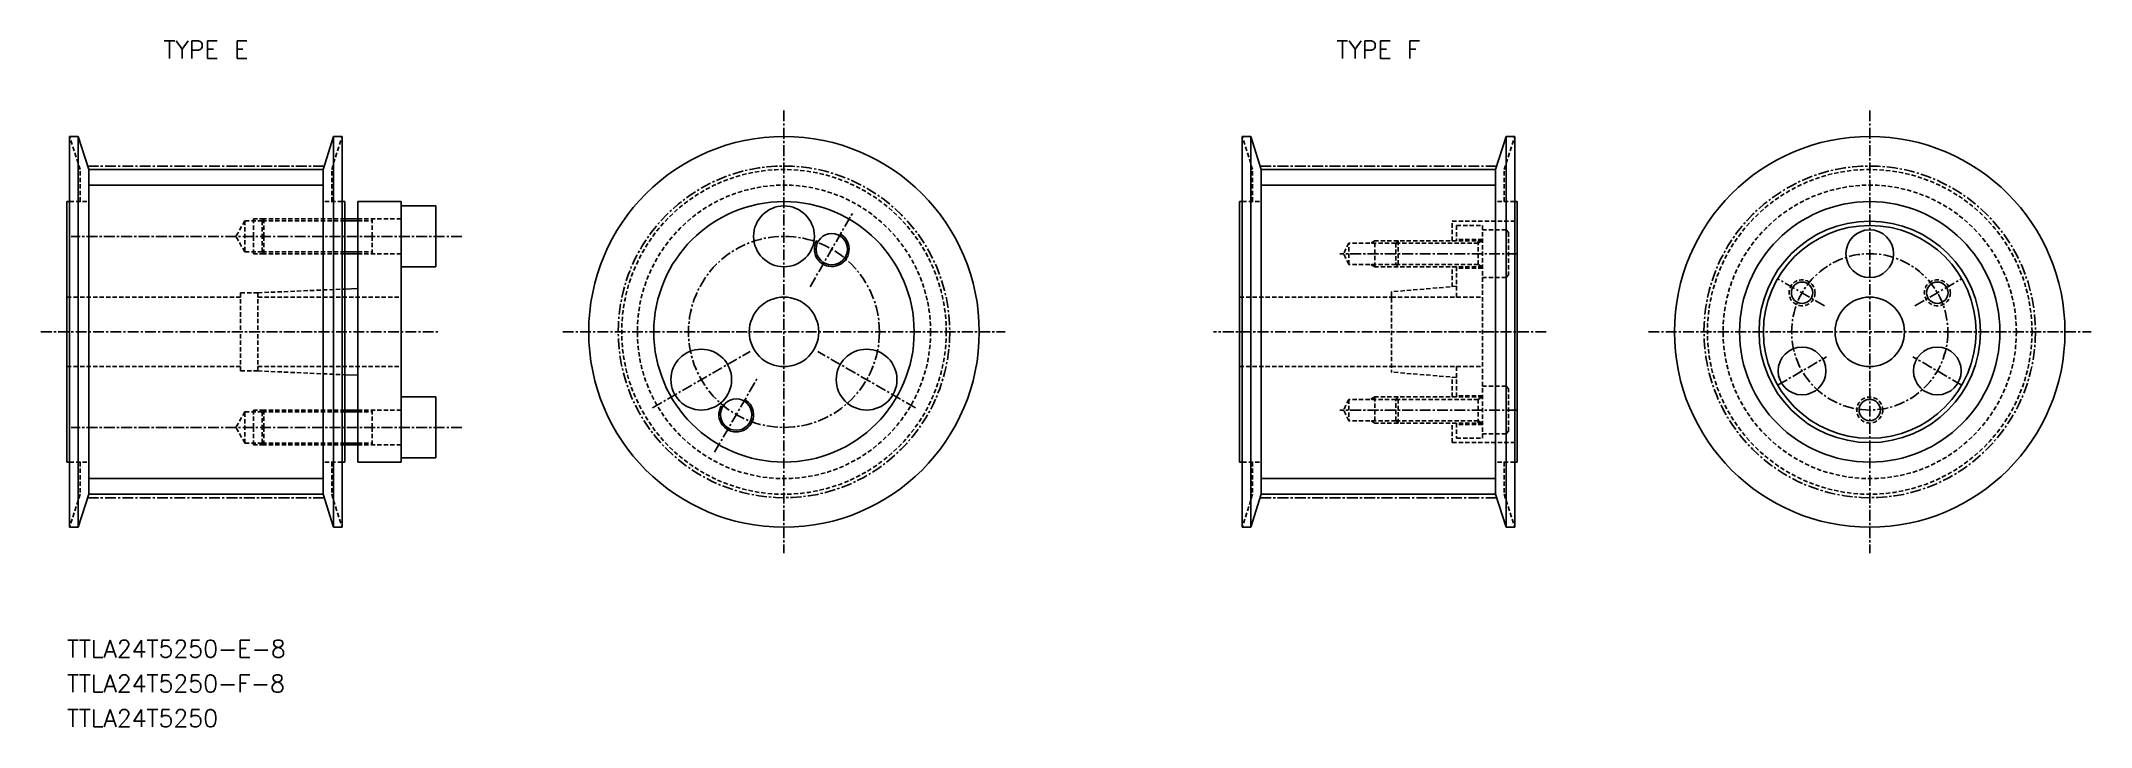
# Model space of a CAD drawing. Extents: x 3421 to 3658, y 24421 to 24500.
import ezdxf
from ezdxf.enums import TextEntityAlignment as Align

# ---------------------------------------------------------------- set-up
doc = ezdxf.new("R2010")
doc.units = 0
doc.linetypes.add('CENTER', pattern=[2, 1.25, -0.25, 0.25, -0.25])
doc.linetypes.add('DASHED', pattern=[0.75, 0.5, -0.25])
doc.layers.get('0').update_dxf_attribs({"linetype": 'CONTINUOUS'})
doc.layers.add('CENTER', color=1, linetype='CENTER')
doc.styles.add('MISUMI', font='txt.shx')

msp = doc.modelspace()

# ---------------------------------------------------------------- linework, layer by layer
at = {"color": 1, "linetype": 'CENTER'}
for p, q in [((3506.94, 24492.49), (3506.94, 24441.49)), ((3632.05, 24492.49), (3632.05, 24441.49)), ((3426.7, 24486.09), (3453.95, 24486.09)), ((3561.81, 24486.09), (3589.06, 24486.09)), ((3421.32, 24466.99), (3467.31, 24466.99)), ((3481.44, 24466.99), (3532.44, 24466.99)), ((3606.55, 24466.99), (3657.55, 24466.99)), ((3426.7, 24447.89), (3453.95, 24447.89)), ((3561.81, 24447.89), (3589.06, 24447.89))]:
    msp.add_line(p, q, dxfattribs=at)
at = {"color": 7, "linetype": 'CONTINUOUS'}
for p, q in [((3424.62, 24489.49), (3424.62, 24466.99)), ((3425.62, 24489.49), (3424.62, 24489.49)), ((3425.62, 24489.49), (3425.62, 24466.99)), ((3426.82, 24485.69), (3425.62, 24489.49)), ((3453.82, 24485.69), (3455.02, 24489.49)), ((3455.02, 24489.49), (3455.02, 24466.99)), ((3455.02, 24489.49), (3456.02, 24489.49)), ((3456.02, 24489.49), (3456.02, 24466.99)), ((3559.74, 24489.49), (3559.74, 24466.99)), ((3560.74, 24489.49), (3559.74, 24489.49)), ((3560.74, 24489.49), (3560.74, 24466.99)), ((3561.94, 24485.69), (3560.74, 24489.49)), ((3588.94, 24485.69), (3590.14, 24489.49)), ((3590.14, 24489.49), (3590.14, 24466.99)), ((3590.14, 24489.49), (3591.14, 24489.49)), ((3591.14, 24489.49), (3591.14, 24466.99)), ((3426.82, 24485.69), (3453.82, 24485.69)), ((3426.82, 24481.99), (3426.82, 24485.69)), ((3453.82, 24481.99), (3453.82, 24485.69)), ((3561.94, 24485.69), (3588.94, 24485.69)), ((3561.94, 24481.99), (3561.94, 24485.69)), ((3588.94, 24481.99), (3588.94, 24485.69)), ((3424.32, 24466.99), (3424.32, 24481.99)), ((3424.32, 24481.99), (3424.62, 24481.99)), ((3426.82, 24481.99), (3426.82, 24466.99)), ((3453.82, 24481.99), (3453.82, 24466.99)), ((3456.32, 24481.99), (3456.02, 24481.99)), ((3456.32, 24466.99), (3456.32, 24481.99)), ((3457.82, 24479.99), (3456.32, 24479.99)), ((3457.82, 24481.99), (3462.82, 24481.99)), ((3457.82, 24481.99), (3457.82, 24479.99)), ((3457.82, 24479.99), (3457.82, 24475.99)), ((3462.82, 24481.99), (3462.82, 24481.49)), ((3462.82, 24481.49), (3466.82, 24481.49)), ((3462.82, 24481.49), (3462.82, 24474.49)), ((3466.82, 24481.49), (3466.82, 24477.99)), ((3559.44, 24466.99), (3559.44, 24481.99)), ((3559.44, 24481.99), (3559.74, 24481.99)), ((3561.94, 24481.99), (3561.94, 24466.99)), ((3588.94, 24481.99), (3588.94, 24466.99)), ((3591.44, 24481.99), (3591.14, 24481.99)), ((3591.44, 24466.99), (3591.44, 24481.99)), ((3466.82, 24474.49), (3466.82, 24477.99)), ((3457.82, 24475.99), (3456.32, 24475.99)), ((3457.82, 24475.99), (3457.82, 24471.99)), ((3462.82, 24474.49), (3466.82, 24474.49)), ((3462.82, 24474.49), (3462.82, 24466.99)), ((3457.82, 24471.99), (3456.32, 24471.92)), ((3457.82, 24471.99), (3457.82, 24466.99)), ((3424.32, 24466.99), (3424.32, 24451.99)), ((3424.62, 24444.49), (3424.62, 24466.99)), ((3425.62, 24444.49), (3425.62, 24466.99)), ((3426.82, 24451.99), (3426.82, 24466.99)), ((3453.82, 24451.99), (3453.82, 24466.99)), ((3455.02, 24444.49), (3455.02, 24466.99)), ((3456.02, 24444.49), (3456.02, 24466.99)), ((3456.32, 24466.99), (3456.32, 24451.99)), ((3457.82, 24461.99), (3457.82, 24466.99)), ((3462.82, 24459.49), (3462.82, 24466.99)), ((3559.44, 24466.99), (3559.44, 24451.99)), ((3559.74, 24444.49), (3559.74, 24466.99)), ((3560.74, 24444.49), (3560.74, 24466.99)), ((3561.94, 24451.99), (3561.94, 24466.99)), ((3588.94, 24451.99), (3588.94, 24466.99)), ((3590.14, 24444.49), (3590.14, 24466.99)), ((3591.14, 24444.49), (3591.14, 24466.99)), ((3591.44, 24466.99), (3591.44, 24451.99)), ((3457.82, 24461.99), (3456.32, 24462.05)), ((3457.82, 24457.99), (3457.82, 24461.99)), ((3462.82, 24459.49), (3466.82, 24459.49)), ((3462.82, 24452.49), (3462.82, 24459.49)), ((3466.82, 24459.49), (3466.82, 24455.99)), ((3457.82, 24457.99), (3456.32, 24457.99)), ((3457.82, 24453.99), (3457.82, 24457.99)), ((3457.82, 24453.99), (3456.32, 24453.99)), ((3457.82, 24451.99), (3457.82, 24453.99)), ((3466.82, 24452.49), (3466.82, 24455.99)), ((3424.32, 24451.99), (3424.62, 24451.99)), ((3426.82, 24451.99), (3426.82, 24448.29)), ((3453.82, 24451.99), (3453.82, 24448.29)), ((3456.32, 24451.99), (3456.02, 24451.99)), ((3457.82, 24451.99), (3462.82, 24451.99)), ((3462.82, 24452.49), (3466.82, 24452.49)), ((3462.82, 24451.99), (3462.82, 24452.49)), ((3559.44, 24451.99), (3559.74, 24451.99)), ((3561.94, 24451.99), (3561.94, 24448.29)), ((3588.94, 24451.99), (3588.94, 24448.29)), ((3591.44, 24451.99), (3591.14, 24451.99)), ((3426.82, 24448.29), (3425.62, 24444.49)), ((3426.82, 24448.29), (3453.82, 24448.29)), ((3453.82, 24448.29), (3455.02, 24444.49)), ((3561.94, 24448.29), (3560.74, 24444.49)), ((3561.94, 24448.29), (3588.94, 24448.29)), ((3588.94, 24448.29), (3590.14, 24444.49)), ((3425.62, 24444.49), (3424.62, 24444.49)), ((3455.02, 24444.49), (3456.02, 24444.49)), ((3560.74, 24444.49), (3559.74, 24444.49)), ((3590.14, 24444.49), (3591.14, 24444.49))]:
    msp.add_line(p, q, dxfattribs=at)
at = {"color": 3, "linetype": 'DASHED'}
for p, q in [((3425.82, 24485.69), (3424.62, 24489.49)), ((3454.82, 24485.69), (3456.02, 24489.49)), ((3560.94, 24485.69), (3559.74, 24489.49)), ((3589.94, 24485.69), (3591.14, 24489.49)), ((3425.82, 24481.99), (3425.82, 24485.69)), ((3454.82, 24481.99), (3454.82, 24485.69)), ((3560.94, 24481.99), (3560.94, 24485.69)), ((3589.94, 24481.99), (3589.94, 24485.69)), ((3424.62, 24481.99), (3426.82, 24481.99)), ((3444.82, 24479.79), (3443.79, 24477.99)), ((3444.82, 24479.79), (3444.82, 24476.19)), ((3446.82, 24479.79), (3444.82, 24479.79)), ((3445.82, 24479.99), (3445.82, 24477.99)), ((3447.02, 24479.99), (3445.82, 24479.99)), ((3447.02, 24479.99), (3446.82, 24479.79)), ((3446.82, 24479.79), (3456.32, 24479.79)), ((3446.82, 24479.79), (3446.82, 24477.99)), ((3456.32, 24479.99), (3447.02, 24479.99)), ((3447.02, 24479.99), (3447.02, 24477.99)), ((3456.02, 24481.99), (3453.82, 24481.99)), ((3462.82, 24479.99), (3457.82, 24479.99)), ((3457.82, 24479.79), (3459.49, 24479.79)), ((3459.49, 24479.99), (3459.49, 24477.99)), ((3559.74, 24481.99), (3561.94, 24481.99)), ((3583.94, 24479.74), (3591.44, 24479.74)), ((3583.94, 24477.49), (3583.94, 24479.74)), ((3591.14, 24481.99), (3588.94, 24481.99)), ((3444.82, 24476.19), (3443.79, 24477.99)), ((3445.82, 24475.99), (3445.82, 24477.99)), ((3446.82, 24476.19), (3446.82, 24477.99)), ((3447.02, 24475.99), (3447.02, 24477.99)), ((3459.49, 24475.99), (3459.49, 24477.99)), ((3575.02, 24477.49), (3574.55, 24477.22)), ((3577.71, 24477.49), (3575.02, 24477.49)), ((3575.02, 24474.49), (3575.02, 24477.49)), ((3577.44, 24477.22), (3577.71, 24477.49)), ((3587.44, 24477.49), (3577.71, 24477.49)), ((3577.71, 24477.49), (3577.71, 24474.49)), ((3584.44, 24479.24), (3587.44, 24479.24)), ((3584.44, 24479.24), (3584.44, 24477.49)), ((3587.44, 24477.64), (3584.44, 24477.64)), ((3586.94, 24477.49), (3586.94, 24474.49)), ((3586.94, 24477.22), (3587.4, 24477.49)), ((3587.44, 24479.24), (3587.44, 24454.74)), ((3590.14, 24478.74), (3587.44, 24478.74)), ((3590.14, 24478.74), (3590.14, 24473.24)), ((3590.14, 24478.74), (3590.44, 24478.44)), ((3590.44, 24478.44), (3590.44, 24473.54)), ((3446.82, 24476.19), (3444.82, 24476.19)), ((3447.02, 24475.99), (3445.82, 24475.99)), ((3446.82, 24476.19), (3456.32, 24476.19)), ((3447.02, 24475.99), (3446.82, 24476.19)), ((3456.32, 24475.99), (3447.02, 24475.99)), ((3457.82, 24476.19), (3459.49, 24476.19)), ((3462.82, 24475.99), (3457.82, 24475.99)), ((3572.02, 24477.22), (3571.44, 24475.99)), ((3572.02, 24474.76), (3571.44, 24475.99)), ((3571.45, 24475.99), (3571.45, 24475.99)), ((3577.44, 24477.22), (3572.02, 24477.22)), ((3572.02, 24474.76), (3572.02, 24477.22)), ((3586.94, 24477.22), (3577.44, 24477.22)), ((3577.44, 24477.22), (3577.44, 24474.76)), ((3572.01, 24474.79), (3572.01, 24474.79)), ((3577.44, 24474.76), (3572.01, 24474.76)), ((3575.01, 24474.49), (3574.54, 24474.76)), ((3577.71, 24474.49), (3575.01, 24474.49)), ((3586.94, 24474.76), (3577.44, 24474.76)), ((3577.71, 24474.49), (3577.44, 24474.76)), ((3587.44, 24474.49), (3577.71, 24474.49)), ((3583.94, 24472.19), (3583.94, 24474.49)), ((3584.44, 24474.49), (3584.44, 24470.99)), ((3587.44, 24474.34), (3584.44, 24474.34)), ((3586.94, 24474.76), (3587.4, 24474.49)), ((3590.14, 24473.24), (3587.44, 24473.24)), ((3590.14, 24473.24), (3590.44, 24473.54)), ((3424.32, 24470.99), (3444.32, 24470.99)), ((3444.32, 24471.49), (3444.32, 24466.99)), ((3444.32, 24471.49), (3446.32, 24471.49)), ((3446.32, 24471.49), (3456.32, 24471.92)), ((3446.32, 24471.49), (3446.32, 24466.99)), ((3446.32, 24470.99), (3462.82, 24470.99)), ((3559.44, 24470.99), (3576.94, 24470.99)), ((3584.44, 24472.24), (3576.94, 24471.61)), ((3576.94, 24471.61), (3576.94, 24462.36)), ((3576.94, 24470.99), (3587.44, 24470.99)), ((3444.32, 24462.49), (3444.32, 24466.99)), ((3446.32, 24462.49), (3446.32, 24466.99)), ((3424.32, 24462.99), (3444.32, 24462.99)), ((3444.32, 24462.49), (3446.32, 24462.49)), ((3446.32, 24462.99), (3462.82, 24462.99)), ((3446.32, 24462.49), (3456.32, 24462.05)), ((3559.44, 24462.99), (3576.94, 24462.99)), ((3576.94, 24462.99), (3587.44, 24462.99)), ((3584.44, 24461.74), (3576.94, 24462.36)), ((3583.94, 24459.49), (3583.94, 24461.78)), ((3584.44, 24462.99), (3584.44, 24459.49)), ((3572.02, 24459.22), (3571.44, 24457.99)), ((3577.44, 24459.22), (3572.01, 24459.22)), ((3572.01, 24459.19), (3572.01, 24459.19)), ((3572.02, 24459.22), (3572.02, 24456.76)), ((3575.01, 24459.49), (3574.54, 24459.22)), ((3577.71, 24459.49), (3575.01, 24459.49)), ((3575.02, 24459.49), (3575.02, 24456.49)), ((3577.71, 24459.49), (3577.44, 24459.22)), ((3586.94, 24459.22), (3577.44, 24459.22)), ((3577.44, 24456.76), (3577.44, 24459.22)), ((3587.44, 24459.49), (3577.71, 24459.49)), ((3577.71, 24456.49), (3577.71, 24459.49)), ((3587.44, 24459.64), (3584.44, 24459.64)), ((3586.94, 24456.49), (3586.94, 24459.49)), ((3586.94, 24459.22), (3587.4, 24459.49)), ((3590.14, 24460.74), (3587.44, 24460.74)), ((3590.14, 24455.24), (3590.14, 24460.74)), ((3590.14, 24460.74), (3590.44, 24460.44)), ((3590.44, 24455.54), (3590.44, 24460.44)), ((3444.82, 24457.79), (3443.79, 24455.99)), ((3444.82, 24454.19), (3444.82, 24457.79)), ((3446.82, 24457.79), (3444.82, 24457.79)), ((3445.82, 24457.99), (3445.82, 24455.99)), ((3447.02, 24457.99), (3445.82, 24457.99)), ((3447.02, 24457.99), (3446.82, 24457.79)), ((3446.82, 24457.79), (3456.32, 24457.79)), ((3446.82, 24457.79), (3446.82, 24455.99)), ((3456.32, 24457.99), (3447.02, 24457.99)), ((3447.02, 24457.99), (3447.02, 24455.99)), ((3462.82, 24457.99), (3457.82, 24457.99)), ((3457.82, 24457.79), (3459.49, 24457.79)), ((3459.49, 24457.99), (3459.49, 24455.99)), ((3572.02, 24456.76), (3571.44, 24457.99)), ((3571.45, 24457.99), (3571.45, 24457.99)), ((3577.44, 24456.76), (3572.02, 24456.76)), ((3575.02, 24456.49), (3574.55, 24456.76)), ((3577.71, 24456.49), (3575.02, 24456.49)), ((3586.94, 24456.76), (3577.44, 24456.76)), ((3577.44, 24456.76), (3577.71, 24456.49)), ((3587.44, 24456.49), (3577.71, 24456.49)), ((3583.94, 24454.24), (3583.94, 24456.49)), ((3584.44, 24456.49), (3584.44, 24454.74)), ((3587.44, 24456.34), (3584.44, 24456.34)), ((3586.94, 24456.76), (3587.4, 24456.49)), ((3444.82, 24454.19), (3443.79, 24455.99)), ((3446.82, 24454.19), (3444.82, 24454.19)), ((3445.82, 24453.99), (3445.82, 24455.99)), ((3447.02, 24453.99), (3445.82, 24453.99)), ((3446.82, 24454.19), (3446.82, 24455.99)), ((3446.82, 24454.19), (3456.32, 24454.19)), ((3447.02, 24453.99), (3446.82, 24454.19)), ((3447.02, 24453.99), (3447.02, 24455.99)), ((3456.32, 24453.99), (3447.02, 24453.99)), ((3457.82, 24454.19), (3459.49, 24454.19)), ((3462.82, 24453.99), (3457.82, 24453.99)), ((3459.49, 24453.99), (3459.49, 24455.99)), ((3583.94, 24454.24), (3591.44, 24454.24)), ((3584.44, 24454.74), (3587.44, 24454.74)), ((3590.14, 24455.24), (3587.44, 24455.24)), ((3590.14, 24455.24), (3590.44, 24455.54)), ((3424.62, 24451.99), (3426.82, 24451.99)), ((3425.82, 24451.99), (3425.82, 24448.29)), ((3456.02, 24451.99), (3453.82, 24451.99)), ((3454.82, 24451.99), (3454.82, 24448.29)), ((3559.74, 24451.99), (3561.94, 24451.99)), ((3560.94, 24451.99), (3560.94, 24448.29)), ((3591.14, 24451.99), (3588.94, 24451.99)), ((3589.94, 24451.99), (3589.94, 24448.29)), ((3425.82, 24448.29), (3424.62, 24444.49)), ((3454.82, 24448.29), (3456.02, 24444.49)), ((3560.94, 24448.29), (3559.74, 24444.49)), ((3589.94, 24448.29), (3591.14, 24444.49))]:
    msp.add_line(p, q, dxfattribs=at)
at = {"color": 3, "linetype": 'CONTINUOUS'}
for p, q in [((3426.82, 24483.89), (3453.82, 24483.89)), ((3561.94, 24483.89), (3588.94, 24483.89)), ((3426.82, 24450.09), (3453.82, 24450.09)), ((3561.94, 24450.09), (3588.94, 24450.09))]:
    msp.add_line(p, q, dxfattribs=at)
at = {"color": 3}
for p, q in [((3457.82, 24479.79), (3456.32, 24479.79)), ((3457.82, 24476.19), (3456.32, 24476.19)), ((3457.82, 24457.79), (3456.32, 24457.79)), ((3457.82, 24454.19), (3456.32, 24454.19))]:
    msp.add_line(p, q, dxfattribs=at)
at = {"color": 7, "linetype": 'CONTINUOUS'}
for centre, radius in [((3506.94, 24466.99), 22.5), ((3632.05, 24466.99), 22.5), ((3506.94, 24466.99), 15), ((3506.94, 24466.99), 15), ((3506.94, 24466.99), 15), ((3506.94, 24466.99), 15), ((3506.94, 24477.99), 3.5), ((3632.05, 24466.99), 15), ((3632.05, 24466.99), 15), ((3632.05, 24466.99), 15), ((3632.05, 24466.99), 15), ((3632.05, 24466.99), 12.75), ((3512.44, 24476.51), 1.8), ((3632.05, 24466.99), 12.25), ((3632.05, 24475.99), 2.75), ((3624.25, 24471.49), 1.23), ((3639.84, 24471.49), 1.23), ((3506.94, 24466.99), 4), ((3632.05, 24466.99), 4), ((3497.41, 24461.49), 3.5), ((3516.46, 24461.49), 3.5), ((3624.25, 24462.49), 2.75), ((3639.84, 24462.49), 2.75), ((3501.44, 24457.46), 1.8), ((3632.05, 24457.99), 1.23)]:
    msp.add_circle(centre, radius, dxfattribs=at)
at = {"color": 1, "linetype": 'CENTER'}
for centre in [(3506.94, 24466.99), (3632.05, 24466.99)]:
    msp.add_circle(centre, 19.1, dxfattribs=at)
at = {"color": 3, "linetype": 'DASHED'}
for centre, radius in [((3506.94, 24466.99), 18.7), ((3632.05, 24466.99), 18.7), ((3506.94, 24466.99), 16.9), ((3632.05, 24466.99), 16.9), ((3624.25, 24471.49), 1.5), ((3639.84, 24471.49), 1.5), ((3632.05, 24457.99), 1.5)]:
    msp.add_circle(centre, radius, dxfattribs=at)
at = {"color": 3, "linetype": 'CONTINUOUS'}
for centre in [(3512.44, 24476.51), (3501.44, 24457.46)]:
    msp.add_arc(centre, 2, 150, 62, dxfattribs=at)
at = {"layer": 'CENTER', "color": 1, "linetype": 'CENTER'}
for p, q in [((3506.94, 24484.49), (3506.94, 24471.49)), ((3509.94, 24472.18), (3514.94, 24480.84)), ((3469.82, 24477.99), (3424.79, 24477.99)), ((3591.44, 24475.99), (3570.99, 24475.99)), ((3626.85, 24469.99), (3621.44, 24473.11)), ((3637.24, 24469.99), (3642.66, 24473.11)), ((3594.77, 24466.99), (3556.44, 24466.99)), ((3491.78, 24458.24), (3503.04, 24464.74)), ((3522.09, 24458.24), (3510.83, 24464.74)), ((3621.44, 24460.86), (3627.07, 24464.11)), ((3642.66, 24460.86), (3637.03, 24464.11)), ((3498.94, 24453.13), (3503.94, 24461.79)), ((3591.44, 24457.99), (3570.99, 24457.99)), ((3469.82, 24455.99), (3424.79, 24455.99))]:
    msp.add_line(p, q, dxfattribs=at)
for centre, radius in [((3506.94, 24466.99), 11), ((3632.05, 24466.99), 9)]:
    msp.add_circle(centre, radius, dxfattribs=at)

# ---------------------------------------------------------------- texts
at = {"color": 7, "linetype": 'CONTINUOUS', "style": 'MISUMI'}
for s, p in [('TYPE E', (3440.32, 24499.49)), ('TYPE F', (3575.44, 24499.49))]:
    msp.add_text(s, height=2, dxfattribs=at).set_placement(p, align=Align.MIDDLE_CENTER)
for s, p in [('TTLA24T5250-E-8', (3424.32, 24429.49)), ('TTLA24T5250-F-8', (3424.32, 24425.49)), ('TTLA24T5250', (3424.32, 24421.49))]:
    msp.add_text(s, height=2, dxfattribs=at).set_placement(p)

doc.saveas('drawing.dxf')
